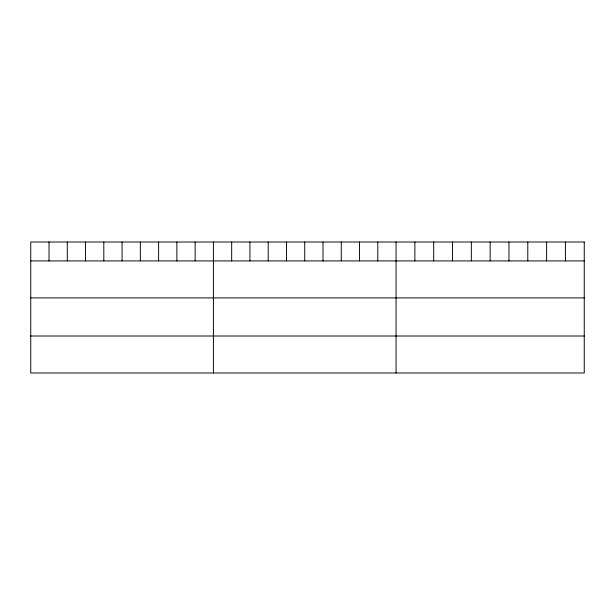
<?xml version="1.0" encoding="UTF-8"?>
<svg xmlns="http://www.w3.org/2000/svg" width="615" height="615" viewBox="0 0 615 615"><rect width="100%" height="100%" fill="white"/><g stroke="black" fill="none" stroke-linecap="round" stroke-linejoin="round"><path stroke-width="0.92" d="M30.75 260.921L584.25 260.921M30.75 297.906L584.25 297.906M30.75 336.005L584.25 336.005M565.431 242.01L565.431 260.921M546.612 242.01L546.612 260.921M527.793 242.01L527.793 260.921M508.974 242.01L508.974 260.921M490.155 242.01L490.155 260.921M471.336 242.01L471.336 260.921M452.517 242.01L452.517 260.921M433.698 242.01L433.698 260.921M414.879 242.01L414.879 260.921M396.06 242.01L396.06 372.99M377.795 242.01L377.795 260.921M359.529 242.01L359.529 260.921M341.264 242.01L341.264 260.921M322.998 242.01L322.998 260.921M304.733 242.01L304.733 260.921M286.467 242.01L286.467 260.921M268.202 242.01L268.202 260.921M249.936 242.01L249.936 260.921M231.671 242.01L231.671 260.921M213.405 242.01L213.405 372.99M195.14 242.01L195.14 260.921M176.874 242.01L176.874 260.921M158.608 242.01L158.608 260.921M140.343 242.01L140.343 260.921M122.078 242.01L122.078 260.921M103.812 242.01L103.812 260.921M85.547 242.01L85.547 260.921M67.281 242.01L67.281 260.921M49.016 242.01L49.016 260.921M584.25 242.01L30.75 242.01L30.75 372.99L584.25 372.99L584.25 242.01"/></g></svg>
